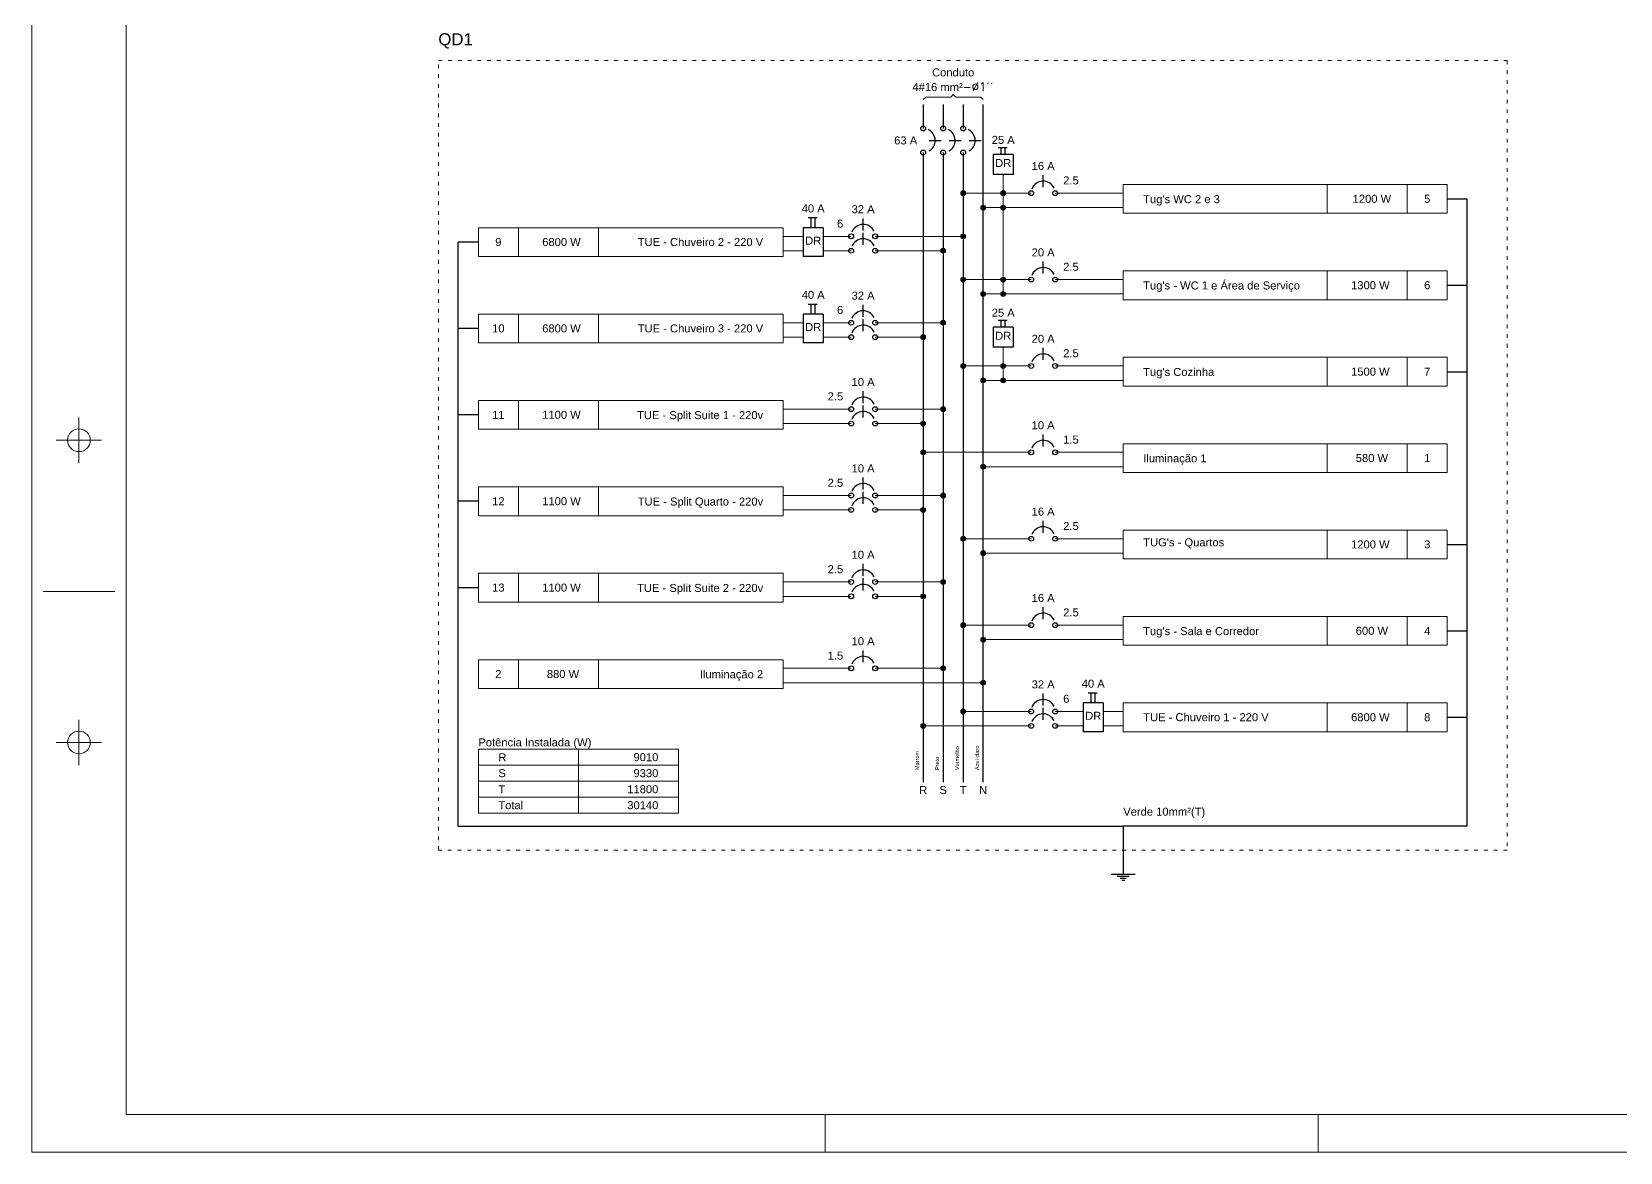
# Model space of a CAD drawing. Header units: millimetres. Extents: x -55.9 to 28.2, y -20.2 to 39.2.
# Drawn here: x -55.88 to -13.82, y -20.16 to 9.5 of the extents above; entities that cross this region are included whole.
import ezdxf

# ---------------------------------------------------------------- set-up
doc = ezdxf.new("R2010")
doc.units = ezdxf.units.MM
doc.header["$MEASUREMENT"] = 0
doc.linetypes.add('DOT2', pattern=[3.175, 0, -3.175])
for name, color, linetype, lineweight in [('Arquitetura', 134, 'Continuous', 5), ('DI-Barramento Fase 1', 6, 'Continuous', 30), ('DI-Barramento Fase 2', 6, 'Continuous', 30), ('DI-Barramento Fase 3', 6, 'Continuous', 30), ('DI-Barramento Neutro', 6, 'Continuous', 30), ('DI-Disjuntor', 1, 'Continuous', 30), ('DI-Fios', 3, 'Continuous', 30), ('DI-Linhas do diagrama', 9, 'Continuous', 20), ('DI-Pontilhado', 7, 'Continuous', 20), ('DI-Textos do diagrama', 7, 'Continuous', 20), ('DI-Título do diagrama', 3, 'Continuous', 30)]:
    doc.layers.add(name, color=color, linetype=linetype, lineweight=lineweight)
doc.styles.add('Arial', font='arial.ttf')

msp = doc.modelspace()

# ---------------------------------------------------------------- linework, layer by layer
at = {"layer": 'Arquitetura', "color": 1}
for p, q in [((-54.625, -1.912), (-54.625, -0.712)), ((-55.225, -1.312), (-54.025, -1.312)), ((-55.575, -5.312), (-53.675, -5.312)), ((-54.625, -9.912), (-54.625, -8.712)), ((-55.225, -9.312), (-54.025, -9.312)), ((-34.875, -20.162), (-34.875, -19.162)), ((-21.825, -20.162), (-21.825, -19.162))]:
    msp.add_line(p, q, dxfattribs=at)
msp.add_lwpolyline([(-55.875, -20.162), (28.225, -20.162), (28.225, 39.238), (-55.875, 39.238), (-55.875, -20.162)], close=True, dxfattribs=at)
at = {"layer": 'Arquitetura', "color": 5}
msp.add_lwpolyline([(-53.375, -19.162), (27.225, -19.162), (27.225, 38.238), (-53.375, 38.238), (-53.375, -19.162)], close=True, dxfattribs=at)
at = {"layer": 'Arquitetura', "color": 1}
for centre in [(-54.625, -1.312), (-54.625, -9.312)]:
    msp.add_circle(centre, 0.3, dxfattribs=at)
at = {"layer": 'DI-Barramento Fase 1', "linetype": 'Continuous'}
for p, q in [((-32.277, 7.578), (-32.277, 6.942)), ((-32.277, 6.307), (-32.277, -10.362))]:
    msp.add_line(p, q, dxfattribs=at)
at = {"layer": 'DI-Barramento Fase 2', "linetype": 'Continuous'}
for p, q in [((-31.748, 7.578), (-31.748, 6.942)), ((-31.748, 6.307), (-31.748, -10.362))]:
    msp.add_line(p, q, dxfattribs=at)
at = {"layer": 'DI-Barramento Fase 3', "linetype": 'Continuous'}
for p, q in [((-31.218, 7.578), (-31.218, 6.942)), ((-31.218, 6.307), (-31.218, -10.362))]:
    msp.add_line(p, q, dxfattribs=at)
at = {"layer": 'DI-Barramento Neutro', "linetype": 'Continuous'}
msp.add_line((-30.689, -10.362), (-30.689, 7.578), dxfattribs=at)
at = {"layer": 'DI-Disjuntor', "linetype": 'Continuous'}
for p, q in [((-32.119, 6.624), (-31.801, 6.624)), ((-31.589, 6.624), (-31.271, 6.624)), ((-31.059, 6.624), (-30.742, 6.624)), ((-30.292, 6.439), (-30.053, 6.439)), ((-30.212, 6.254), (-30.212, 6.439)), ((-30.106, 6.254), (-30.106, 6.439)), ((-30.424, 6.254), (-30.424, 5.724)), ((-29.895, 6.254), (-30.424, 6.254)), ((-29.895, 6.254), (-29.895, 5.724)), ((-29.895, 5.724), (-30.424, 5.724)), ((-29.1, 5.39), (-29.1, 5.707)), ((-35.454, 4.316), (-35.454, 3.553)), ((-34.925, 4.316), (-35.454, 4.316)), ((-35.322, 4.583), (-35.084, 4.583)), ((-35.243, 4.316), (-35.243, 4.583)), ((-35.137, 4.316), (-35.137, 4.583)), ((-34.925, 4.316), (-34.925, 3.553)), ((-33.866, 4.246), (-33.866, 4.564)), ((-33.866, 3.865), (-33.866, 4.182)), ((-34.925, 3.553), (-35.454, 3.553)), ((-29.1, 3.102), (-29.1, 3.42)), ((-35.322, 2.295), (-35.084, 2.295)), ((-35.243, 2.028), (-35.243, 2.295)), ((-35.137, 2.028), (-35.137, 2.295)), ((-33.866, 1.959), (-33.866, 2.276)), ((-35.454, 2.028), (-35.454, 1.266)), ((-34.925, 2.028), (-35.454, 2.028)), ((-34.925, 2.028), (-34.925, 1.266)), ((-33.866, 1.577), (-33.866, 1.895)), ((-30.292, 1.864), (-30.053, 1.864)), ((-30.212, 1.679), (-30.212, 1.864)), ((-30.106, 1.679), (-30.106, 1.864)), ((-34.925, 1.266), (-35.454, 1.266)), ((-30.424, 1.679), (-30.424, 1.149)), ((-29.895, 1.679), (-30.424, 1.679)), ((-29.895, 1.679), (-29.895, 1.149)), ((-29.895, 1.149), (-30.424, 1.149)), ((-29.1, 0.815), (-29.1, 1.133)), ((-33.866, -0.329), (-33.866, -0.011)), ((-33.866, -0.71), (-33.866, -0.392)), ((-29.1, -1.473), (-29.1, -1.155)), ((-33.866, -2.616), (-33.866, -2.299)), ((-33.866, -2.998), (-33.866, -2.68)), ((-29.1, -3.76), (-29.1, -3.442)), ((-33.866, -4.904), (-33.866, -4.586)), ((-33.866, -5.285), (-33.866, -4.967)), ((-29.1, -6.048), (-29.1, -5.73)), ((-33.866, -7.191), (-33.866, -6.874)), ((-29.1, -8.335), (-29.1, -8.017)), ((-29.1, -8.716), (-29.1, -8.399)), ((-28.041, -8.265), (-28.041, -9.028)), ((-27.512, -8.265), (-28.041, -8.265)), ((-27.909, -7.998), (-27.671, -7.998)), ((-27.83, -8.265), (-27.83, -7.998)), ((-27.724, -8.265), (-27.724, -7.998)), ((-27.512, -8.265), (-27.512, -9.028)), ((-27.512, -9.028), (-28.041, -9.028))]:
    msp.add_line(p, q, dxfattribs=at)
for centre in [(-32.277, 6.942), (-31.748, 6.942), (-31.218, 6.942), (-32.277, 6.307), (-31.748, 6.307), (-31.218, 6.307), (-29.418, 5.231), (-28.783, 5.231), (-34.184, 4.087), (-33.548, 4.087), (-34.184, 3.706), (-33.548, 3.706), (-29.418, 2.943), (-28.783, 2.943), (-34.184, 1.8), (-33.548, 1.8), (-34.184, 1.418), (-33.548, 1.418), (-29.418, 0.656), (-28.783, 0.656), (-34.184, -0.488), (-34.184, -0.869), (-33.548, -0.488), (-33.548, -0.869), (-29.418, -1.631), (-28.783, -1.631), (-34.184, -2.775), (-33.548, -2.775), (-34.184, -3.156), (-33.548, -3.156), (-29.418, -3.919), (-28.783, -3.919), (-34.184, -5.063), (-33.548, -5.063), (-34.184, -5.444), (-33.548, -5.444), (-29.418, -6.206), (-28.783, -6.206), (-34.184, -7.35), (-33.548, -7.35), (-29.418, -8.494), (-29.418, -8.875), (-28.783, -8.494), (-28.783, -8.875)]:
    msp.add_circle(centre, 0.0635, dxfattribs=at)
for centre, start, end in [((-32.277, 6.624), 300, 65), ((-31.748, 6.624), 300, 65), ((-31.218, 6.624), 300, 65), ((-29.1, 5.231), 25, 160), ((-33.866, 4.087), 25, 160), ((-33.866, 3.706), 25, 160), ((-29.1, 2.943), 25, 160), ((-33.866, 1.8), 25, 160), ((-33.866, 1.418), 25, 160), ((-29.1, 0.656), 25, 160), ((-33.866, -0.488), 25, 160), ((-33.866, -0.869), 25, 160), ((-29.1, -1.631), 25, 160), ((-33.866, -2.775), 25, 160), ((-33.866, -3.156), 25, 160), ((-29.1, -3.919), 25, 160), ((-33.866, -5.063), 25, 160), ((-33.866, -5.444), 25, 160), ((-29.1, -6.206), 25, 160), ((-33.866, -7.35), 25, 160), ((-29.1, -8.494), 25, 160), ((-29.1, -8.875), 25, 160)]:
    msp.add_arc(centre, 0.318, start, end, dxfattribs=at)
at = {"layer": 'DI-Fios', "linetype": 'Continuous'}
for p, q in [((-18.404, 5.078), (-17.875, 5.078)), ((-17.875, -11.527), (-17.875, 5.078)), ((-44.053, 3.935), (-44.583, 3.935)), ((-44.583, -11.527), (-44.583, 3.935)), ((-18.404, 2.791), (-17.875, 2.791)), ((-44.053, 1.647), (-44.583, 1.647)), ((-18.404, 0.503), (-17.875, 0.503)), ((-44.053, -0.64), (-44.583, -0.64)), ((-44.053, -2.928), (-44.583, -2.928)), ((-18.404, -4.071), (-17.875, -4.071)), ((-44.053, -5.215), (-44.583, -5.215)), ((-18.404, -6.359), (-17.875, -6.359)), ((-18.404, -8.646), (-17.875, -8.646)), ((-44.583, -11.527), (-26.982, -11.527)), ((-26.982, -11.527), (-26.982, -12.798)), ((-17.875, -11.527), (-26.982, -11.527)), ((-27.3, -12.798), (-26.665, -12.798)), ((-27.141, -12.851), (-26.823, -12.851)), ((-27.062, -12.903), (-26.903, -12.903)), ((-27.022, -12.956), (-26.943, -12.956))]:
    msp.add_line(p, q, dxfattribs=at)
at = {"layer": 'DI-Linhas do diagrama', "linetype": 'Continuous'}
for p, q in [((-30.159, 5.724), (-30.159, 5.307)), ((-31.218, 5.231), (-29.418, 5.231)), ((-30.159, 5.231), (-30.159, 4.85)), ((-28.783, 5.231), (-26.982, 5.231)), ((-21.581, 4.697), (-21.581, 5.46)), ((-19.463, 4.697), (-19.463, 5.46)), ((-30.689, 4.85), (-26.982, 4.85)), ((-30.159, 4.85), (-30.159, 3.02)), ((-42.994, 3.553), (-42.994, 4.316)), ((-40.876, 3.553), (-40.876, 4.316)), ((-35.984, 4.087), (-35.454, 4.087)), ((-34.925, 4.087), (-34.184, 4.087)), ((-31.218, 4.087), (-33.548, 4.087)), ((-35.984, 3.706), (-35.454, 3.706)), ((-34.925, 3.706), (-34.184, 3.706)), ((-31.748, 3.706), (-33.548, 3.706)), ((-21.581, 2.41), (-21.581, 3.172)), ((-19.463, 2.41), (-19.463, 3.172)), ((-31.218, 2.943), (-29.418, 2.943)), ((-30.689, 2.562), (-26.982, 2.562)), ((-30.159, 2.943), (-30.159, 2.562)), ((-28.783, 2.943), (-26.982, 2.943)), ((-42.994, 1.266), (-42.994, 2.028)), ((-40.876, 1.266), (-40.876, 2.028)), ((-35.984, 1.8), (-35.454, 1.8)), ((-34.925, 1.8), (-34.184, 1.8)), ((-31.748, 1.8), (-33.548, 1.8)), ((-35.984, 1.418), (-35.454, 1.418)), ((-34.925, 1.418), (-34.184, 1.418)), ((-32.277, 1.418), (-33.548, 1.418)), ((-30.159, 1.149), (-30.159, 0.732)), ((-21.581, 0.122), (-21.581, 0.885)), ((-19.463, 0.122), (-19.463, 0.885)), ((-31.218, 0.656), (-29.418, 0.656)), ((-30.159, 0.656), (-30.159, 0.275)), ((-28.783, 0.656), (-26.982, 0.656)), ((-30.689, 0.275), (-26.982, 0.275)), ((-42.994, -1.021), (-42.994, -0.259)), ((-40.876, -1.021), (-40.876, -0.259)), ((-35.984, -0.488), (-34.184, -0.488)), ((-31.748, -0.488), (-33.548, -0.488)), ((-35.984, -0.869), (-34.184, -0.869)), ((-32.277, -0.869), (-33.548, -0.869)), ((-32.277, -1.631), (-29.418, -1.631)), ((-28.783, -1.631), (-26.982, -1.631)), ((-21.581, -2.165), (-21.581, -1.403)), ((-19.463, -2.165), (-19.463, -1.403)), ((-30.689, -2.013), (-26.982, -2.013)), ((-42.994, -3.309), (-42.994, -2.546)), ((-40.876, -3.309), (-40.876, -2.546)), ((-35.984, -2.775), (-34.184, -2.775)), ((-31.748, -2.775), (-33.548, -2.775)), ((-35.984, -3.156), (-34.184, -3.156)), ((-32.277, -3.156), (-33.548, -3.156)), ((-21.581, -4.453), (-21.581, -3.69)), ((-19.463, -4.453), (-19.463, -3.69)), ((-31.218, -3.919), (-29.418, -3.919)), ((-28.783, -3.919), (-26.982, -3.919)), ((-30.689, -4.3), (-26.982, -4.3)), ((-42.994, -5.596), (-42.994, -4.834)), ((-40.876, -5.596), (-40.876, -4.834)), ((-35.984, -5.063), (-34.184, -5.063)), ((-35.984, -5.444), (-34.184, -5.444)), ((-31.748, -5.063), (-33.548, -5.063)), ((-32.277, -5.444), (-33.548, -5.444)), ((-31.218, -6.206), (-29.418, -6.206)), ((-28.783, -6.206), (-26.982, -6.206)), ((-21.581, -6.74), (-21.581, -5.978)), ((-19.463, -6.74), (-19.463, -5.978)), ((-30.689, -6.588), (-26.982, -6.588)), ((-42.994, -7.884), (-42.994, -7.121)), ((-40.876, -7.884), (-40.876, -7.121)), ((-35.984, -7.35), (-34.184, -7.35)), ((-31.748, -7.35), (-33.548, -7.35)), ((-35.984, -7.731), (-30.689, -7.731)), ((-21.581, -9.028), (-21.581, -8.265)), ((-19.463, -9.028), (-19.463, -8.265)), ((-31.218, -8.494), (-29.418, -8.494)), ((-28.783, -8.494), (-28.041, -8.494)), ((-27.512, -8.494), (-26.982, -8.494)), ((-32.277, -8.875), (-29.418, -8.875)), ((-28.783, -8.875), (-28.041, -8.875)), ((-27.512, -8.875), (-26.982, -8.875)), ((-41.406, -9.917), (-41.406, -9.493)), ((-41.406, -10.341), (-41.406, -9.917)), ((-41.406, -10.764), (-41.406, -10.341)), ((-41.406, -11.188), (-41.406, -10.764))]:
    msp.add_line(p, q, dxfattribs=at)
at = {"layer": 'DI-Linhas do diagrama', "linetype": 'Continuous', "const_width": 0.0635}
for points in [[(-31.187, 5.231, 1), (-31.25, 5.231, 1)], [(-30.128, 5.231, 1), (-30.191, 5.231, 1)], [(-30.657, 4.85, 1), (-30.721, 4.85, 1)], [(-30.128, 4.85, 1), (-30.191, 4.85, 1)], [(-31.187, 4.087, 1), (-31.25, 4.087, 1)], [(-31.716, 3.706, 1), (-31.78, 3.706, 1)], [(-31.187, 2.943, 1), (-31.25, 2.943, 1)], [(-30.128, 2.943, 1), (-30.191, 2.943, 1)], [(-30.657, 2.562, 1), (-30.721, 2.562, 1)], [(-30.128, 2.562, 1), (-30.191, 2.562, 1)], [(-31.716, 1.8, 1), (-31.78, 1.8, 1)], [(-32.246, 1.418, 1), (-32.309, 1.418, 1)], [(-31.187, 0.656, 1), (-31.25, 0.656, 1)], [(-30.128, 0.656, 1), (-30.191, 0.656, 1)], [(-30.657, 0.275, 1), (-30.721, 0.275, 1)], [(-30.128, 0.275, 1), (-30.191, 0.275, 1)], [(-32.246, -0.869, 1), (-32.309, -0.869, 1)], [(-31.716, -0.488, 1), (-31.78, -0.488, 1)], [(-32.246, -1.631, 1), (-32.309, -1.631, 1)], [(-30.657, -2.013, 1), (-30.721, -2.013, 1)], [(-31.716, -2.775, 1), (-31.78, -2.775, 1)], [(-32.246, -3.156, 1), (-32.309, -3.156, 1)], [(-31.187, -3.919, 1), (-31.25, -3.919, 1)], [(-30.657, -4.3, 1), (-30.721, -4.3, 1)], [(-31.716, -5.063, 1), (-31.78, -5.063, 1)], [(-32.246, -5.444, 1), (-32.309, -5.444, 1)], [(-31.187, -6.206, 1), (-31.25, -6.206, 1)], [(-30.657, -6.588, 1), (-30.721, -6.588, 1)], [(-31.716, -7.35, 1), (-31.78, -7.35, 1)], [(-30.657, -7.731, 1), (-30.721, -7.731, 1)], [(-32.246, -8.875, 1), (-32.309, -8.875, 1)], [(-31.187, -8.494, 1), (-31.25, -8.494, 1)]]:
    msp.add_lwpolyline(points, format="xyb", close=True, dxfattribs=at)
at = {"layer": 'DI-Linhas do diagrama', "linetype": 'Continuous'}
for points in [[(-26.982, 4.697), (-26.982, 5.46), (-18.404, 5.46), (-18.404, 4.697), (-26.982, 4.697)], [(-44.053, 3.553), (-44.053, 4.316), (-35.984, 4.316), (-35.984, 3.553), (-44.053, 3.553)], [(-26.982, 2.41), (-26.982, 3.172), (-18.404, 3.172), (-18.404, 2.41), (-26.982, 2.41)], [(-44.053, 1.266), (-44.053, 2.028), (-35.984, 2.028), (-35.984, 1.266), (-44.053, 1.266)], [(-26.982, 0.122), (-26.982, 0.885), (-18.404, 0.885), (-18.404, 0.122), (-26.982, 0.122)], [(-44.053, -1.021), (-44.053, -0.259), (-35.984, -0.259), (-35.984, -1.021), (-44.053, -1.021)], [(-26.982, -2.165), (-26.982, -1.403), (-18.404, -1.403), (-18.404, -2.165), (-26.982, -2.165)], [(-44.053, -3.309), (-44.053, -2.546), (-35.984, -2.546), (-35.984, -3.309), (-44.053, -3.309)], [(-26.982, -4.453), (-26.982, -3.69), (-18.404, -3.69), (-18.404, -4.453), (-26.982, -4.453)], [(-44.053, -5.596), (-44.053, -4.834), (-35.984, -4.834), (-35.984, -5.596), (-44.053, -5.596)], [(-26.982, -6.74), (-26.982, -5.978), (-18.404, -5.978), (-18.404, -6.74), (-26.982, -6.74)], [(-44.053, -7.884), (-44.053, -7.121), (-35.984, -7.121), (-35.984, -7.884), (-44.053, -7.884)], [(-26.982, -9.028), (-26.982, -8.265), (-18.404, -8.265), (-18.404, -9.028), (-26.982, -9.028)], [(-44.053, -9.917), (-44.053, -9.493), (-38.758, -9.493), (-38.758, -9.917), (-44.053, -9.917)], [(-44.053, -10.341), (-44.053, -9.917), (-38.758, -9.917), (-38.758, -10.341), (-44.053, -10.341)], [(-44.053, -10.764), (-44.053, -10.341), (-38.758, -10.341), (-38.758, -10.764), (-44.053, -10.764)], [(-44.053, -11.188), (-44.053, -10.764), (-38.758, -10.764), (-38.758, -11.188), (-44.053, -11.188)]]:
    msp.add_lwpolyline(points, close=True, dxfattribs=at)
for centre in [(-31.218, 5.231), (-30.159, 5.231), (-30.689, 4.85), (-30.159, 4.85), (-31.218, 4.087), (-31.748, 3.706), (-31.218, 2.943), (-30.159, 2.943), (-30.689, 2.562), (-30.159, 2.562), (-31.748, 1.8), (-32.277, 1.418), (-31.218, 0.656), (-30.159, 0.656), (-30.689, 0.275), (-30.159, 0.275), (-32.277, -0.869), (-31.748, -0.488), (-32.277, -1.631), (-30.689, -2.013), (-31.748, -2.775), (-32.277, -3.156), (-31.218, -3.919), (-30.689, -4.3), (-31.748, -5.063), (-32.277, -5.444), (-31.218, -6.206), (-30.689, -6.588), (-31.748, -7.35), (-30.689, -7.731), (-32.277, -8.875), (-31.218, -8.494)]:
    msp.add_circle(centre, 0.0635, dxfattribs=at)
at = {"layer": 'DI-Pontilhado', "linetype": 'DOT2', "ltscale": 0.05}
msp.add_lwpolyline([(-45.112, -12.162), (-45.112, 8.742), (-16.816, 8.742), (-16.816, -12.162), (-45.112, -12.162)], close=True, dxfattribs=at)
at = {"layer": 'DI-Textos do diagrama', "linetype": 'Continuous'}
for p, q in [((-32.277, 7.71), (-32.211, 7.776)), ((-32.211, 7.776), (-31.549, 7.776)), ((-31.549, 7.776), (-31.483, 7.842)), ((-31.483, 7.842), (-31.417, 7.776)), ((-31.417, 7.776), (-30.755, 7.776)), ((-30.755, 7.776), (-30.689, 7.71))]:
    msp.add_line(p, q, dxfattribs=at)

# ---------------------------------------------------------------- texts
at = {"layer": 'DI-Barramento Fase 1', "insert": (-32.383, -10.045), "char_height": 0.1059, "width": 0.76248, "attachment_point": 7, "rotation": 90.0002, "line_spacing_factor": 0.798, "style": 'Arial'}
msp.add_mtext('Marrom', dxfattribs=at)
at = {"layer": 'DI-Barramento Fase 1', "insert": (-32.277, -10.68), "char_height": 0.212, "width": 0.25416, "attachment_point": 8, "line_spacing_factor": 0.798, "style": 'Arial'}
msp.add_mtext('R', dxfattribs=at)
at = {"layer": 'DI-Barramento Fase 2', "insert": (-31.854, -10.045), "char_height": 0.1059, "width": 0.6354, "attachment_point": 7, "rotation": 90.0002, "line_spacing_factor": 0.798, "style": 'Arial'}
msp.add_mtext('Preto', dxfattribs=at)
at = {"layer": 'DI-Barramento Fase 2', "insert": (-31.748, -10.68), "char_height": 0.212, "width": 0.25416, "attachment_point": 8, "line_spacing_factor": 0.798, "style": 'Arial'}
msp.add_mtext('S', dxfattribs=at)
at = {"layer": 'DI-Barramento Fase 3', "insert": (-31.324, -10.045), "char_height": 0.1059, "width": 1.01664, "attachment_point": 7, "rotation": 90.0002, "line_spacing_factor": 0.798, "style": 'Arial'}
msp.add_mtext('Vermelho', dxfattribs=at)
at = {"layer": 'DI-Barramento Fase 3', "insert": (-31.218, -10.68), "char_height": 0.212, "width": 0.25416, "attachment_point": 8, "line_spacing_factor": 0.798, "style": 'Arial'}
msp.add_mtext('T', dxfattribs=at)
at = {"layer": 'DI-Barramento Neutro', "insert": (-30.795, -10.045), "char_height": 0.1059, "width": 1.2708, "attachment_point": 7, "rotation": 90.0002, "line_spacing_factor": 0.798, "style": 'Arial'}
msp.add_mtext('Azul claro', dxfattribs=at)
at = {"layer": 'DI-Barramento Neutro', "insert": (-30.689, -10.68), "char_height": 0.212, "width": 0.25416, "attachment_point": 8, "line_spacing_factor": 0.798, "style": 'Arial'}
msp.add_mtext('N', dxfattribs=at)
at = {"layer": 'DI-Disjuntor', "char_height": 0.2118, "width": 0.50832, "attachment_point": 8, "line_spacing_factor": 0.798, "style": 'Arial'}
for insert in [(-30.159, 5.923), (-35.189, 3.868), (-35.189, 1.581), (-30.159, 1.348), (-27.776, -8.713)]:
    msp.add_mtext('DR', dxfattribs=dict(at, insert=insert))
at = {"layer": 'DI-Fios', "insert": (-26.982, -11.315), "char_height": 0.2118, "width": 2.26301, "attachment_point": 7, "line_spacing_factor": 0.798, "style": 'Arial'}
msp.add_mtext('Verde 10mm²(T)', dxfattribs=at)
at = {"layer": 'DI-Linhas do diagrama', "line_spacing_factor": 0.798, "style": 'Arial'}
for s, insert, char_height, width, attachment_point in [('R', (-43.524, -9.811), 0.212, 0.25416, 7), ('  9010', (-39.288, -9.811), 0.2118, 1.52496, 9), ('S', (-43.524, -10.235), 0.212, 0.25416, 7), ('  9330', (-39.288, -10.235), 0.2118, 1.52496, 9), ('T', (-43.524, -10.659), 0.212, 0.25416, 7), (' 11800', (-39.288, -10.659), 0.2118, 1.52496, 9), ('Total', (-43.524, -11.082), 0.2118, 1.2708, 7), (' 30140', (-39.288, -11.082), 0.2118, 1.52496, 9)]:
    msp.add_mtext(s, dxfattribs=dict(at, insert=insert, char_height=char_height, width=width, attachment_point=attachment_point))
at = {"layer": 'DI-Textos do diagrama', "line_spacing_factor": 0.798, "style": 'Arial'}
for s, insert, char_height, width, attachment_point in [('Conduto ', (-31.483, 8.319), 0.2118, 2.03328, 8), ('4#16 mm²{\\Fromans|c0;-\\H1.08333x;Ø1\\fArial|b0|i0|c0|p34;\\H0.92308x;´´}', (-31.483, 7.931), 0.2118, 3.55824, 8), (' 63 A', (-32.436, 6.518), 0.2118, 1.2708, 9), ('25 A', (-30.159, 6.532), 0.2118, 1.01664, 8), ('    16 A', (-29.735, 5.841), 0.2118, 2.03328, 7), ('2.5', (-28.571, 5.459), 0.2118, 0.76248, 7), ("Tug's WC 2 e 3", (-26.453, 4.902), 0.2118, 3.55824, 7), ('   1200 W', (-20.522, 4.972), 0.2118, 2.03328, 8), ('5', (-18.934, 4.972), 0.212, 0.25416, 8), ('40 A', (-35.189, 4.716), 0.2118, 1.01664, 8), ('    32 A', (-34.501, 4.697), 0.2118, 2.03328, 7), ('6', (-34.395, 4.316), 0.212, 0.25416, 9), ('9', (-43.524, 3.828), 0.212, 0.25416, 8), ('  6800 W', (-41.935, 3.828), 0.2118, 2.03328, 8), ('TUE - Chuveiro 2 - 220 V', (-36.513, 3.828), 0.2118, 6.09984, 9), ('    20 A', (-29.735, 3.553), 0.2118, 2.03328, 7), ('2.5', (-28.571, 3.172), 0.2118, 0.76248, 7), ("Tug's - WC 1 e Área de Serviço", (-26.453, 2.615), 0.2118, 7.6248, 7), ('40 A', (-35.189, 2.428), 0.2118, 1.01664, 8), ('    32 A', (-34.501, 2.409), 0.2118, 2.03328, 7), ('  1300 W', (-20.522, 2.685), 0.2118, 2.03328, 8), ('6', (-18.934, 2.685), 0.212, 0.25416, 8), ('6', (-34.395, 2.028), 0.212, 0.25416, 9), ('25 A', (-30.159, 1.957), 0.2118, 1.01664, 8), ('10', (-43.524, 1.541), 0.2118, 0.50832, 8), ('  6800 W', (-41.935, 1.541), 0.2118, 2.03328, 8), ('TUE - Chuveiro 3 - 220 V', (-36.513, 1.541), 0.2118, 6.09984, 9), ('    20 A', (-29.735, 1.266), 0.2118, 2.03328, 7), ('2.5', (-28.571, 0.884), 0.2118, 0.76248, 7), ("Tug's Cozinha", (-26.453, 0.327), 0.2118, 3.30408, 7), ('  1500 W', (-20.522, 0.397), 0.2118, 2.03328, 8), ('7', (-18.934, 0.397), 0.212, 0.25416, 8), ('    10 A', (-34.501, 0.122), 0.2118, 2.03328, 7), ('2.5', (-34.395, -0.259), 0.2118, 0.76248, 9), ('11', (-43.524, -0.746), 0.2118, 0.50832, 8), ('  1100 W', (-41.935, -0.746), 0.2118, 2.03328, 8), ('TUE - Split Suite 1 - 220v', (-36.513, -0.816), 0.2118, 6.60816, 9), ('    10 A', (-29.735, -1.022), 0.2118, 2.03328, 7), ('1.5', (-28.571, -1.403), 0.2118, 0.76248, 7), ('Iluminação 1', (-26.453, -1.96), 0.2118, 3.04992, 7), ('   580 W', (-20.522, -1.89), 0.2118, 2.03328, 8), ('1', (-18.934, -1.89), 0.212, 0.25416, 8), ('    10 A', (-34.501, -2.166), 0.2118, 2.03328, 7), ('2.5', (-34.395, -2.547), 0.2118, 0.76248, 9), ('12', (-43.524, -3.034), 0.2118, 0.50832, 8), ('  1100 W', (-41.935, -3.034), 0.2118, 2.03328, 8), ('TUE - Split Quarto - 220v', (-36.513, -3.104), 0.2118, 6.354, 9), ('    16 A', (-29.735, -3.309), 0.2118, 2.03328, 7), ('2.5', (-28.571, -3.69), 0.2118, 0.76248, 7), ("TUG's - Quartos ", (-26.453, -4.178), 0.2118, 4.06656, 7), ('  1200 W', (-20.522, -4.178), 0.2118, 2.03328, 8), ('3', (-18.934, -4.178), 0.212, 0.25416, 8), ('2.5', (-34.395, -4.834), 0.2118, 0.76248, 9), ('    10 A', (-34.501, -4.453), 0.2118, 2.03328, 7), ('13', (-43.524, -5.321), 0.2118, 0.50832, 8), ('  1100 W', (-41.935, -5.321), 0.2118, 2.03328, 8), ('TUE - Split Suite 2 - 220v', (-36.513, -5.391), 0.2118, 6.60816, 9), ('    16 A', (-29.735, -5.597), 0.2118, 2.03328, 7), ('2.5', (-28.571, -5.978), 0.2118, 0.76248, 7), ("Tug's - Sala e Corredor", (-26.453, -6.535), 0.2118, 7.11648, 7), ('   600 W', (-20.522, -6.465), 0.2118, 2.03328, 8), ('4', (-18.934, -6.465), 0.212, 0.25416, 8), ('    10 A', (-34.501, -6.74), 0.2118, 2.03328, 7), ('1.5', (-34.395, -7.122), 0.2118, 0.76248, 9), ('2', (-43.524, -7.609), 0.212, 0.25416, 8), ('   880 W', (-41.935, -7.609), 0.2118, 2.03328, 8), ('Iluminação 2', (-36.513, -7.679), 0.2118, 3.04992, 9), ('    32 A', (-29.735, -7.884), 0.2118, 2.03328, 7), ('40 A', (-27.776, -7.865), 0.2118, 1.01664, 8), ('6', (-28.571, -8.265), 0.212, 0.25416, 7), ('TUE - Chuveiro 1 - 220 V', (-26.453, -8.753), 0.2118, 6.09984, 7), ('  6800 W', (-20.522, -8.753), 0.2118, 2.03328, 8), ('8', (-18.934, -8.753), 0.212, 0.25416, 8), ('Potência Instalada (W)', (-44.053, -9.479), 0.2118, 5.59152, 7)]:
    msp.add_mtext(s, dxfattribs=dict(at, insert=insert, char_height=char_height, width=width, attachment_point=attachment_point))
at = {"layer": 'DI-Título do diagrama', "insert": (-45.112, 9.06), "char_height": 0.3177, "width": 1.14372, "attachment_point": 7, "line_spacing_factor": 0.798, "style": 'Arial'}
msp.add_mtext('QD1', dxfattribs=at)

doc.saveas('drawing.dxf')
